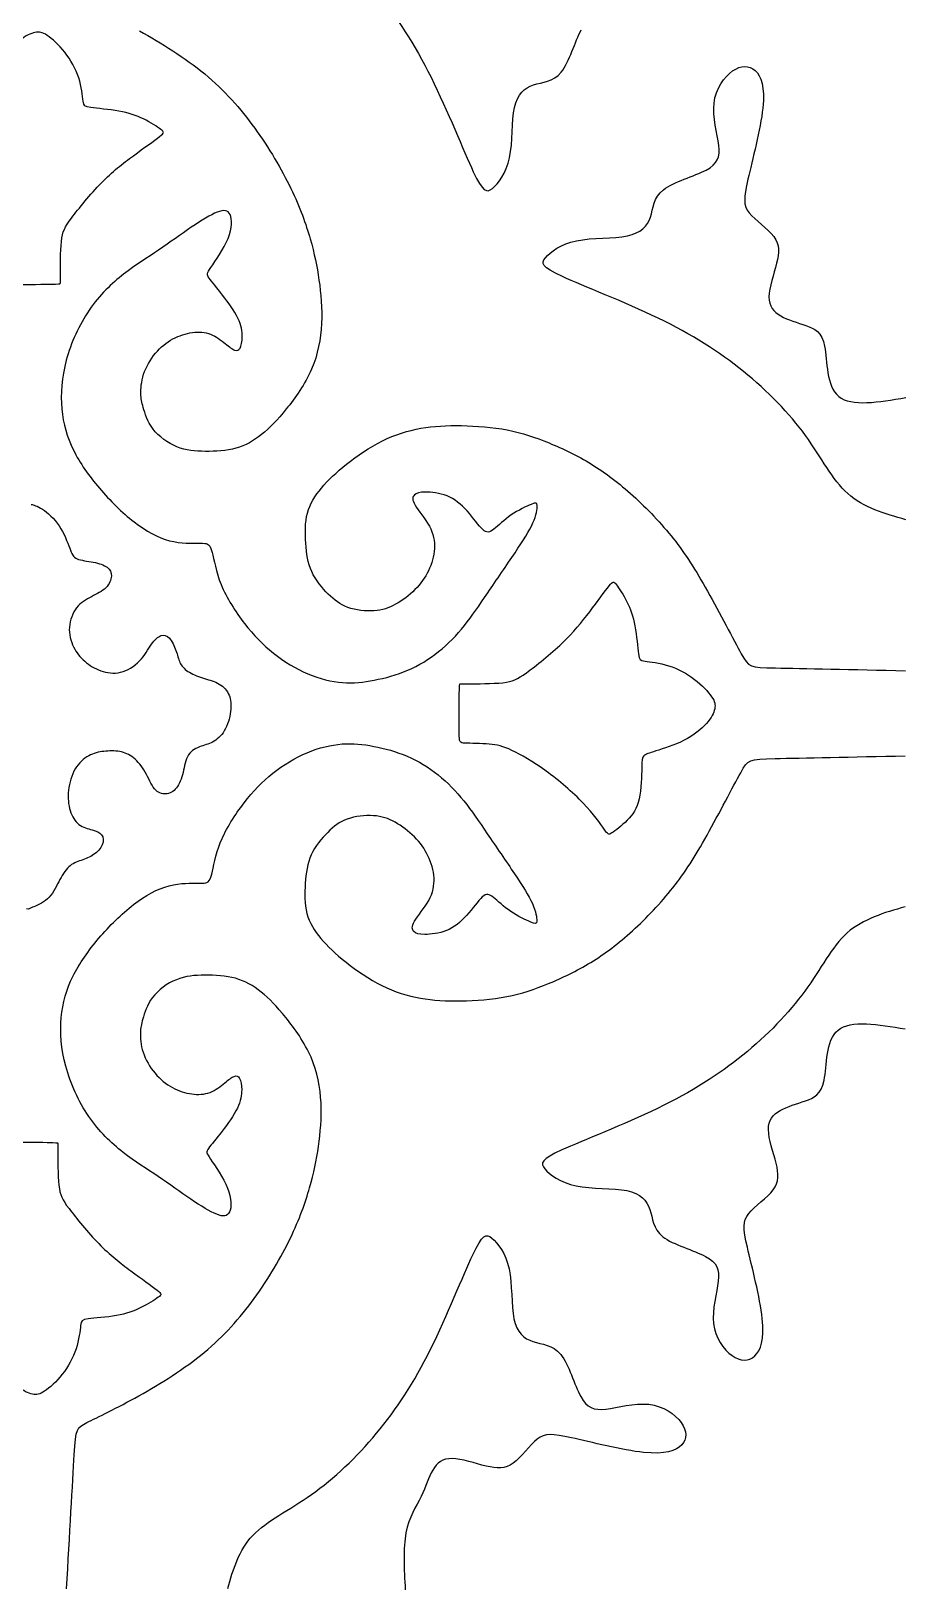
# Model space of a CAD drawing. Extents: x 13 to 543, y 34 to 294.
# Drawn here: x 154.37 to 165.45, y 204.47 to 224.22 of the extents above; entities that cross this region are included whole.
import ezdxf

# ---------------------------------------------------------------- set-up
doc = ezdxf.new("R2010")
doc.units = 0
doc.layers.add('Stand___Spine_003_contour', color=7, linetype='CONTINUOUS')

msp = doc.modelspace()

# ---------------------------------------------------------------- linework, layer by layer
at = {"layer": 'Stand___Spine_003_contour', "color": 7}
for points in [[(158.75308, 224.700046), (159.006248, 224.395816), (159.22689, 224.05808), (159.437636, 223.633816)], [(154.420539, 224.203073), (154.368504, 224.19221), (154.305061, 224.163639), (154.232732, 224.100439)], [(154.575781, 224.165085), (154.513054, 224.207023), (154.472571, 224.213925), (154.420539, 224.203073)], [(154.798023, 223.950952), (154.723531, 224.046163), (154.638507, 224.123149), (154.575781, 224.165085)], [(155.743812, 224.224253), (156.020325, 224.069824), (156.319391, 223.883294), (156.569901, 223.676073)], [(161.086828, 223.70077), (161.190041, 223.829142), (161.260792, 224.088844), (161.340013, 224.233957)], [(154.974046, 223.627282), (154.936557, 223.742201), (154.872517, 223.855744), (154.798023, 223.950952)], [(163.256215, 223.714403), (163.362275, 223.789728), (163.466989, 223.789728), (163.543311, 223.720004)], [(155.031544, 223.332661), (155.022565, 223.395761), (155.011531, 223.512363), (154.974046, 223.627282)], [(156.569901, 223.676073), (156.820414, 223.468852), (157.02245, 223.240879), (157.203251, 222.991091)], [(159.437636, 223.633816), (159.648381, 223.209553), (159.849213, 222.69879), (159.972295, 222.437791)], [(160.494202, 223.250066), (160.531001, 223.421716), (160.621543, 223.499885), (160.73464, 223.537538)], [(160.73464, 223.537538), (160.847734, 223.575189), (160.983616, 223.572397), (161.086828, 223.70077)], [(163.021406, 223.30829), (163.042642, 223.488326), (163.150156, 223.639078), (163.256215, 223.714403)], [(163.543311, 223.720004), (163.619634, 223.650286), (163.667752, 223.510639), (163.639467, 223.244048)], [(155.127568, 223.249325), (155.04752, 223.259706), (155.040533, 223.269556), (155.031544, 223.332661)], [(155.484611, 223.205919), (155.35958, 223.228178), (155.207616, 223.238947), (155.127568, 223.249325)], [(155.795641, 223.105719), (155.705635, 223.150127), (155.60964, 223.183673), (155.484611, 223.205919)], [(160.431977, 222.615013), (160.474384, 222.81311), (160.457403, 223.078416), (160.494202, 223.250066)], [(163.082251, 222.77091), (163.065286, 222.918731), (163.000168, 223.128258), (163.021406, 223.30829)], [(163.639467, 223.244048), (163.611182, 222.977455), (163.506547, 222.584004), (163.451378, 222.342554)], [(156.014252, 222.97392), (155.969864, 223.005915), (155.885649, 223.061311), (155.795641, 223.105719)], [(155.999181, 222.882242), (156.063649, 222.933047), (156.058651, 222.941926), (156.014252, 222.97392)], [(157.203251, 222.991091), (157.384051, 222.741303), (157.544499, 222.468204), (157.661515, 222.22643)], [(155.667649, 222.640463), (155.800627, 222.738626), (155.934716, 222.831439), (155.999181, 222.882242)], [(162.921023, 222.458369), (163.068089, 222.536536), (163.099215, 222.623089), (163.082251, 222.77091)], [(155.261799, 222.294846), (155.401989, 222.438162), (155.534669, 222.5423), (155.667649, 222.640463)], [(160.214132, 222.225613), (160.287633, 222.285598), (160.38957, 222.416916), (160.431977, 222.615013)], [(159.972295, 222.437791), (160.095374, 222.176792), (160.140631, 222.165628), (160.214132, 222.225613)], [(162.380661, 222.208546), (162.510761, 222.310388), (162.773957, 222.3802), (162.921023, 222.458369)], [(154.884461, 221.850411), (154.972368, 221.967704), (155.121608, 222.151529), (155.261799, 222.294846)], [(157.661515, 222.22643), (157.778531, 221.984657), (157.852534, 221.77349), (157.906046, 221.58697)], [(162.215232, 221.861034), (162.25339, 221.972626), (162.25056, 222.106704), (162.380661, 222.208546)], [(163.451378, 222.342554), (163.396209, 222.101106), (163.390553, 222.0118), (163.466994, 221.915429)], [(156.890984, 221.89387), (156.864526, 221.952057), (156.813492, 221.956992), (156.729425, 221.923919)], [(154.756024, 221.554486), (154.769554, 221.681785), (154.796552, 221.733117), (154.884461, 221.850411)], [(156.729425, 221.923919), (156.645357, 221.890845), (156.528478, 221.819875), (156.399916, 221.73251)], [(156.866459, 221.591915), (156.91944, 221.724119), (156.917441, 221.835683), (156.890984, 221.89387)], [(161.923892, 221.623789), (162.097851, 221.6601), (162.177073, 221.749439), (162.215232, 221.861034)], [(163.466994, 221.915429), (163.543436, 221.819055), (163.701726, 221.715858), (163.778093, 221.613946)], [(156.399916, 221.73251), (156.271354, 221.645146), (156.131428, 221.541595), (155.987012, 221.444636)], [(156.650037, 221.224761), (156.70466, 221.305607), (156.81348, 221.45971), (156.866459, 221.591915)], [(157.906046, 221.58697), (157.959556, 221.400451), (157.992553, 221.23864), (158.017562, 221.064439)], [(160.885652, 221.347438), (160.946445, 221.419962), (161.07953, 221.520547), (161.280293, 221.562391)], [(161.280293, 221.562391), (161.481056, 221.604234), (161.749932, 221.587478), (161.923892, 221.623789)], [(163.778093, 221.613946), (163.854459, 221.512034), (163.84881, 221.411697), (163.814857, 221.276272)], [(154.742495, 221.122222), (154.742495, 221.223899), (154.742495, 221.427188), (154.756024, 221.554486)], [(155.987012, 221.444636), (155.842599, 221.347681), (155.695384, 221.258365), (155.543822, 221.139422)], [(156.625914, 221.089104), (156.593415, 221.134024), (156.595419, 221.143917), (156.650037, 221.224761)], [(161.100686, 221.108812), (160.836174, 221.230256), (160.82486, 221.274913), (160.885652, 221.347438)], [(163.814857, 221.276272), (163.780903, 221.140847), (163.718712, 220.970697), (163.717295, 220.850626)], [(154.111182, 221.00969), (154.234898, 221.008724), (154.480559, 221.008724), (154.60558, 221.010656)], [(154.60558, 221.010656), (154.730599, 221.012587), (154.736603, 221.016594), (154.739566, 221.01855)], [(154.739566, 221.01855), (154.742526, 221.020481), (154.742502, 221.020481), (154.742502, 221.122178)], [(155.543822, 221.139422), (155.39226, 221.020478), (155.237321, 220.872531), (155.10827, 220.684003)], [(156.797428, 220.870994), (156.725424, 220.964241), (156.658409, 221.044185), (156.625914, 221.089104)], [(158.017562, 221.064439), (158.042569, 220.890237), (158.059566, 220.703782), (158.050068, 220.511329)], [(162.312807, 220.581252), (161.882833, 220.789199), (161.365198, 220.987365), (161.100686, 221.108812)], [(156.990473, 220.579375), (156.946492, 220.671093), (156.869432, 220.777746), (156.797428, 220.870994)], [(163.717295, 220.850626), (163.715876, 220.730553), (163.775254, 220.660807), (163.865803, 220.609159)], [(155.10827, 220.684003), (154.979216, 220.495475), (154.876248, 220.266626), (154.817224, 220.047509)], [(157.045472, 220.346495), (157.04547, 220.410573), (157.034438, 220.487658), (156.990473, 220.579375)], [(163.393384, 219.905787), (163.08506, 220.155592), (162.74278, 220.373305), (162.312807, 220.581252)], [(163.865803, 220.609159), (163.956352, 220.557512), (164.077979, 220.52402), (164.185447, 220.486346)], [(156.167395, 220.316915), (156.247368, 220.360306), (156.332456, 220.386975), (156.413923, 220.398309)], [(156.413923, 220.398309), (156.49539, 220.409656), (156.573466, 220.405697), (156.644667, 220.377886)], [(156.644667, 220.377886), (156.715868, 220.350075), (156.779436, 220.299113), (156.83044, 220.258163)], [(158.050068, 220.511329), (158.040575, 220.318873), (158.004576, 220.12058), (157.923564, 219.933048)], [(164.185447, 220.486346), (164.292916, 220.448671), (164.3863, 220.406788), (164.422718, 220.22466)], [(155.947362, 220.135352), (156.012354, 220.213279), (156.087423, 220.273524), (156.167395, 220.316915)], [(156.83044, 220.258163), (156.881444, 220.217209), (156.919455, 220.186613), (156.949494, 220.175283)], [(156.949494, 220.175283), (156.979534, 220.163961), (157.001536, 220.171855), (157.017987, 220.201382)], [(157.017987, 220.201382), (157.034428, 220.230922), (157.045477, 220.282417), (157.045472, 220.346495)], [(164.422718, 220.22466), (164.459136, 220.042534), (164.438651, 219.720061), (164.600593, 219.588241)], [(154.817224, 220.047509), (154.7582, 219.828394), (154.743205, 219.619257), (154.760206, 219.430236)], [(155.79682, 219.868898), (155.827322, 219.961629), (155.882371, 220.057426), (155.947362, 220.135352)], [(155.76177, 219.621668), (155.760302, 219.685278), (155.766321, 219.776167), (155.79682, 219.868898)], [(157.923564, 219.933048), (157.842549, 219.745517), (157.716583, 219.568939), (157.604054, 219.429278)], [(164.179774, 219.093556), (163.976124, 219.374043), (163.701708, 219.655981), (163.393384, 219.905787)], [(155.792304, 219.447521), (155.772315, 219.519556), (155.763299, 219.558059), (155.76177, 219.621668)], [(164.600593, 219.588241), (164.762535, 219.45642), (165.106813, 219.515315), (165.451037, 219.574191)], [(154.760206, 219.430236), (154.77721, 219.241218), (154.826196, 219.072524), (154.907722, 218.907688)], [(155.915826, 219.175141), (155.843303, 219.269907), (155.812302, 219.375489), (155.792304, 219.447521)], [(157.604054, 219.429278), (157.491527, 219.289616), (157.392557, 219.187028), (157.29152, 219.106078)], [(159.308254, 219.184476), (159.471727, 219.213576), (159.636826, 219.221473), (159.822802, 219.218018)], [(159.822802, 219.218018), (160.008776, 219.214566), (160.215884, 219.199767), (160.40287, 219.163739)], [(156.217866, 218.949643), (156.102301, 218.996537), (155.988345, 219.080377), (155.915826, 219.175141)], [(157.29152, 219.106078), (157.190483, 219.025128), (157.087537, 218.965955), (156.966466, 218.93238)], [(158.366632, 218.729065), (158.498602, 218.833628), (158.659723, 218.944223), (158.821204, 219.024623)], [(158.821204, 219.024623), (158.982687, 219.105025), (159.144779, 219.155377), (159.308254, 219.184476)], [(160.40287, 219.163739), (160.589857, 219.127723), (160.756923, 219.070472), (160.931917, 218.998442)], [(160.931917, 218.998442), (161.106913, 218.926412), (161.289975, 218.839552), (161.467973, 218.730518)], [(164.716324, 218.356138), (164.516353, 218.533998), (164.383424, 218.81307), (164.179774, 219.093556)], [(154.907722, 218.907688), (154.989245, 218.742852), (155.10323, 218.582038), (155.236756, 218.425118)], [(156.578435, 218.891902), (156.450387, 218.892868), (156.333434, 218.902741), (156.217866, 218.949643)], [(156.966466, 218.93238), (156.845396, 218.898804), (156.706485, 218.890917), (156.578435, 218.891902)], [(158.048595, 218.42661), (158.131574, 218.525743), (158.234664, 218.6245), (158.366632, 218.729065)], [(161.467973, 218.730518), (161.645971, 218.621487), (161.819014, 218.490219), (161.996276, 218.329111)], [(155.236756, 218.425118), (155.370282, 218.268198), (155.523285, 218.115254), (155.675317, 217.997814)], [(157.871564, 218.109849), (157.902579, 218.227756), (157.965616, 218.327476), (158.048595, 218.42661)], [(154.372343, 218.219037), (154.397382, 218.213315), (154.447405, 218.201896), (154.51385, 218.159087)], [(159.226748, 218.339747), (159.202698, 218.31556), (159.194724, 218.278134), (159.234797, 218.209416)], [(159.364281, 218.375266), (159.290773, 218.374783), (159.250786, 218.363944), (159.226748, 218.339747)], [(159.234797, 218.209416), (159.27488, 218.140696), (159.362716, 218.041222), (159.415719, 217.944535)], [(159.639786, 218.327394), (159.544797, 218.365883), (159.43779, 218.375749), (159.364281, 218.375266)], [(159.894289, 218.136447), (159.817794, 218.221794), (159.734776, 218.288908), (159.639786, 218.327394)], [(160.705728, 218.219758), (160.645502, 218.194997), (160.541938, 218.14685), (160.452641, 218.085408)], [(160.78343, 218.205588), (160.781962, 218.24552), (160.765961, 218.24453), (160.705728, 218.219758)], [(160.726906, 217.984056), (160.771889, 218.084686), (160.784898, 218.165656), (160.78343, 218.205588)], [(161.996276, 218.329111), (162.173535, 218.168005), (162.354067, 217.978059), (162.50744, 217.783882)], [(165.450075, 218.025268), (165.183207, 218.101767), (164.916294, 218.17828), (164.716324, 218.356138)], [(154.51385, 218.159087), (154.580292, 218.11628), (154.663355, 218.041947), (154.726066, 217.947707)], [(157.850547, 217.72694), (157.841544, 217.855697), (157.840565, 217.991941), (157.871564, 218.109849)], [(160.092761, 217.90073), (160.040633, 217.947719), (159.970785, 218.051101), (159.894289, 218.136447)], [(160.452641, 218.085408), (160.363345, 218.023966), (160.287894, 217.948525), (160.233382, 217.906066)], [(154.726066, 217.947707), (154.78878, 217.853469), (154.831238, 217.739209), (154.859844, 217.664791)], [(155.675317, 217.997814), (155.827347, 217.880372), (155.978361, 217.798468), (156.125373, 217.759987)], [(159.415719, 217.944535), (159.468722, 217.847847), (159.486724, 217.754099), (159.481232, 217.658857)], [(160.233382, 217.906066), (160.178866, 217.863606), (160.14489, 217.853747), (160.092761, 217.90073)], [(160.500889, 217.607582), (160.604884, 217.762983), (160.681923, 217.883424), (160.726906, 217.984056)], [(154.859844, 217.664791), (154.88845, 217.590374), (154.904573, 217.55259), (154.953857, 217.530665)], [(156.125373, 217.759987), (156.272384, 217.721504), (156.415457, 217.726441), (156.493956, 217.727418)], [(156.493956, 217.727418), (156.572455, 217.728384), (156.58646, 217.725487), (156.604631, 217.716941)], [(156.604631, 217.716941), (156.622809, 217.708443), (156.644432, 217.694852), (156.666412, 217.610078)], [(157.926049, 217.367234), (157.876542, 217.476794), (157.859541, 217.598183), (157.850547, 217.72694)], [(159.481232, 217.658857), (159.475751, 217.563616), (159.446752, 217.466957), (159.404239, 217.379095)], [(162.50744, 217.783882), (162.660813, 217.589705), (162.787107, 217.39091), (162.93963, 217.118532)], [(154.953857, 217.530665), (155.003139, 217.508745), (155.086052, 217.501131), (155.159352, 217.486852)], [(155.159352, 217.486852), (155.232655, 217.47256), (155.296389, 217.451608), (155.335922, 217.42308)], [(155.335922, 217.42308), (155.375451, 217.394553), (155.390902, 217.358346), (155.388017, 217.31169)], [(156.666412, 217.610078), (156.688383, 217.525301), (156.710415, 217.369262), (156.77844, 217.202437)], [(160.156328, 217.100317), (160.265804, 217.261612), (160.396893, 217.452178), (160.500889, 217.607582)], [(155.388017, 217.31169), (155.38513, 217.265033), (155.363918, 217.207958), (155.318551, 217.163164)], [(158.134576, 217.083006), (158.057554, 217.159992), (157.975557, 217.257677), (157.926049, 217.367234)], [(159.404239, 217.379095), (159.361727, 217.291236), (159.305766, 217.212352), (159.233726, 217.139779)], [(161.691512, 217.1862), (161.743001, 217.249812), (161.751999, 217.24488), (161.784424, 217.201071)], [(155.135246, 217.049845), (155.066697, 217.013646), (154.999227, 216.973702), (154.948044, 216.908924)], [(155.318551, 217.163164), (155.273176, 217.118373), (155.203793, 217.086043), (155.135246, 217.049845)], [(156.77844, 217.202437), (156.846465, 217.035614), (156.96044, 216.858044), (157.075463, 216.70902)], [(158.383124, 216.914259), (158.283574, 216.949797), (158.211598, 217.006022), (158.134576, 217.083006)], [(159.233726, 217.139779), (159.161688, 217.067205), (159.073759, 217.00115), (158.988219, 216.953756)], [(159.860311, 216.684377), (159.958789, 216.80671), (160.046852, 216.939023), (160.156328, 217.100317)], [(161.446479, 216.85907), (161.545963, 216.990282), (161.640025, 217.12259), (161.691512, 217.1862)], [(161.784424, 217.201071), (161.816849, 217.157271), (161.872991, 217.074175), (161.917997, 216.985362)], [(162.93963, 217.118532), (163.092154, 216.846157), (163.27116, 216.499806), (163.365704, 216.326605)], [(154.948044, 216.908924), (154.896859, 216.844143), (154.862161, 216.754744), (154.85636, 216.66519)], [(158.714654, 216.870851), (158.609572, 216.863922), (158.482677, 216.878721), (158.383124, 216.914259)], [(158.988219, 216.953756), (158.902676, 216.906362), (158.819736, 216.87777), (158.714654, 216.870851)], [(161.096211, 216.458609), (161.241456, 216.596938), (161.346996, 216.727855), (161.446479, 216.85907)], [(161.917997, 216.985362), (161.963002, 216.896551), (161.997, 216.801831), (162.019545, 216.678462)], [(154.85636, 216.66519), (154.850562, 216.575635), (154.873706, 216.486214), (154.909415, 216.412866)], [(157.075463, 216.70902), (157.190487, 216.559994), (157.306488, 216.439614), (157.440014, 216.333521)], [(159.532782, 216.353288), (159.652756, 216.449478), (159.761833, 216.562046), (159.860311, 216.684377)], [(162.019545, 216.678462), (162.042103, 216.555091), (162.053017, 216.405146), (162.063535, 216.32616)], [(155.74412, 216.234839), (155.809699, 216.303369), (155.854122, 216.38723), (155.896576, 216.44719)], [(155.896576, 216.44719), (155.939029, 216.507149), (155.979594, 216.543361), (156.017184, 216.556663)], [(156.017184, 216.556663), (156.054776, 216.569965), (156.089571, 216.560429), (156.122331, 216.524304)], [(156.122331, 216.524304), (156.155091, 216.488184), (156.186009, 216.425265), (156.206277, 216.368137)], [(160.645796, 216.086282), (160.764667, 216.173021), (160.950966, 216.32028), (161.096211, 216.458609)], [(154.909415, 216.412866), (154.945133, 216.33952), (154.993353, 216.282421), (155.051266, 216.231947)], [(155.051266, 216.231947), (155.109177, 216.181473), (155.176714, 216.137681), (155.254043, 216.110056)], [(155.504816, 216.091998), (155.591643, 216.112953), (155.678542, 216.166307), (155.74412, 216.234839)], [(156.206277, 216.368137), (156.226535, 216.311012), (156.236189, 216.25962), (156.256469, 216.215782)], [(157.440014, 216.333521), (157.57354, 216.22743), (157.724557, 216.135655), (157.875578, 216.072007)], [(159.142242, 216.117424), (159.281723, 216.17712), (159.412807, 216.257095), (159.532782, 216.353288)], [(162.063535, 216.32616), (162.074056, 216.247175), (162.084038, 216.240281), (162.147992, 216.231411)], [(162.147992, 216.231411), (162.211941, 216.222551), (162.330112, 216.211664), (162.446578, 216.174677)], [(163.365704, 216.326605), (163.460248, 216.153401), (163.470255, 216.153401), (163.801171, 216.146538)], [(155.254043, 216.110056), (155.331376, 216.082431), (155.417988, 216.071036), (155.504816, 216.091998)], [(156.256469, 216.215782), (156.276751, 216.171944), (156.307601, 216.135798), (156.356836, 216.103415)], [(156.356836, 216.103415), (156.406069, 216.071032), (156.473605, 216.042473), (156.541141, 216.020577)], [(157.875578, 216.072007), (158.026602, 216.008359), (158.177636, 215.97283), (158.316146, 215.961981)], [(158.717683, 215.991593), (158.854661, 216.018232), (159.002761, 216.057727), (159.142242, 216.117424)], [(160.345889, 215.95955), (160.474901, 215.9729), (160.526923, 215.99954), (160.645796, 216.086282)], [(162.446578, 216.174677), (162.563044, 216.137685), (162.678115, 216.074496), (162.774604, 216.000991)], [(163.801171, 216.146538), (164.132086, 216.139682), (164.792408, 216.125777), (165.448421, 216.111956)], [(156.541141, 216.020577), (156.60868, 215.998681), (156.676257, 215.983443), (156.734115, 215.953947)], [(156.734115, 215.953947), (156.79197, 215.924449), (156.840251, 215.88062), (156.869402, 215.824504)], [(158.316146, 215.961981), (158.454656, 215.951142), (158.580707, 215.96495), (158.717683, 215.991593)], [(159.79474, 215.811104), (159.796697, 215.934463), (159.800758, 215.940387), (159.80274, 215.94331)], [(159.80274, 215.94331), (159.804697, 215.946231), (159.804697, 215.946207), (159.907763, 215.946207)], [(159.907807, 215.9462), (160.010853, 215.9462), (160.216877, 215.9462), (160.345889, 215.95955)], [(162.774604, 216.000991), (162.871096, 215.927488), (162.949118, 215.843593), (162.991618, 215.7817)], [(156.869402, 215.824504), (156.898554, 215.768388), (156.907787, 215.705556), (156.901034, 215.62555)], [(159.793761, 215.323271), (159.792782, 215.445343), (159.792782, 215.687742), (159.79474, 215.811104)], [(162.991618, 215.7817), (163.034121, 215.719806), (163.041116, 215.67986), (163.030118, 215.628519)], [(156.901034, 215.62555), (156.894282, 215.545541), (156.871144, 215.451325), (156.833513, 215.377492)], [(162.926103, 215.443206), (162.862051, 215.37184), (162.763164, 215.292005), (162.642101, 215.229801)], [(163.030118, 215.628519), (163.019108, 215.577175), (162.990153, 215.514575), (162.926103, 215.443206)], [(156.833513, 215.377492), (156.795884, 215.303658), (156.74382, 215.250381), (156.690722, 215.217979)], [(159.865794, 215.193297), (159.796746, 215.19629), (159.794754, 215.201191), (159.793761, 215.323271)], [(155.293497, 215.088502), (155.226889, 215.080874), (155.163265, 215.067572), (155.100504, 215.033282)], [(155.494192, 215.086571), (155.431469, 215.098038), (155.360104, 215.096059), (155.293497, 215.088502)], [(155.668831, 215.00657), (155.614817, 215.050355), (155.556914, 215.075114), (155.494192, 215.086571)], [(156.364589, 215.043834), (156.326931, 214.985844), (156.315334, 214.900008), (156.296033, 214.821907)], [(156.524747, 215.153206), (156.465842, 215.132251), (156.402245, 215.101824), (156.364589, 215.043834)], [(156.690722, 215.217979), (156.637623, 215.185574), (156.583651, 215.174163), (156.524747, 215.153206)], [(157.4335, 214.8108), (157.567026, 214.916891), (157.718043, 215.008666), (157.869064, 215.072314)], [(157.869064, 215.072314), (158.020088, 215.135963), (158.171122, 215.171491), (158.309632, 215.18234)], [(158.309632, 215.18234), (158.448142, 215.19318), (158.574193, 215.179371), (158.711169, 215.152729)], [(158.711169, 215.152729), (158.848147, 215.126089), (158.996247, 215.086594), (159.135728, 215.026898)], [(160.174316, 215.18043), (160.070768, 215.189314), (159.934842, 215.190303), (159.865794, 215.193297)], [(160.461865, 215.101476), (160.348859, 215.154768), (160.277863, 215.171541), (160.174316, 215.18043)], [(160.894396, 214.838982), (160.729883, 214.958386), (160.574871, 215.048187), (160.461865, 215.101476)], [(162.286605, 215.094603), (162.195082, 215.065981), (162.155099, 215.05316), (162.13356, 215.031937)], [(162.642101, 215.229801), (162.521038, 215.167599), (162.378125, 215.123225), (162.286605, 215.094603)], [(154.930595, 214.866416), (154.88513, 214.788992), (154.856362, 214.690588), (154.845739, 214.596286)], [(155.100504, 215.033282), (155.037742, 214.998997), (154.976058, 214.943836), (154.930595, 214.866416)], [(155.815488, 214.82568), (155.773042, 214.899919), (155.722847, 214.962785), (155.668831, 215.00657)], [(159.135728, 215.026898), (159.275209, 214.967201), (159.406293, 214.887226), (159.526268, 214.791033)], [(162.106517, 214.880799), (162.104022, 214.780432), (162.102015, 214.610109), (162.07353, 214.486252)], [(162.13356, 215.031937), (162.112005, 215.010717), (162.109023, 214.981164), (162.106517, 214.880799)], [(163.35919, 214.817717), (163.453734, 214.99092), (163.463741, 214.99092), (163.794657, 214.997783)], [(163.794657, 214.997783), (164.125572, 215.004639), (164.785894, 215.018545), (165.441907, 215.032366)], [(155.935139, 214.614341), (155.892644, 214.66581), (155.857932, 214.751438), (155.815488, 214.82568)], [(156.296033, 214.821907), (156.276729, 214.743805), (156.249736, 214.673407), (156.212102, 214.625769)], [(157.068949, 214.435301), (157.183973, 214.584327), (157.299974, 214.704707), (157.4335, 214.8108)], [(159.526268, 214.791033), (159.646242, 214.694843), (159.755319, 214.582275), (159.853797, 214.459944)], [(161.364447, 214.432903), (161.232947, 214.570551), (161.058908, 214.719579), (160.894396, 214.838982)], [(162.933116, 214.025789), (163.08564, 214.298165), (163.264646, 214.644516), (163.35919, 214.817717)], [(154.845739, 214.596286), (154.835121, 214.501983), (154.842828, 214.412552), (154.865997, 214.337292)], [(156.077001, 214.549582), (156.027728, 214.545768), (155.977634, 214.562884), (155.935139, 214.614341)], [(156.212102, 214.625769), (156.174466, 214.578131), (156.126273, 214.553404), (156.077001, 214.549582)], [(159.853797, 214.459944), (159.952275, 214.337611), (160.040338, 214.205298), (160.149814, 214.044004)], [(162.07353, 214.486252), (162.045044, 214.362394), (161.990059, 214.285451), (161.921211, 214.215106)], [(154.865997, 214.337292), (154.889167, 214.262034), (154.92774, 214.201135), (154.977951, 214.163036)], [(156.771926, 213.941884), (156.839951, 214.108707), (156.953926, 214.286278), (157.068949, 214.435301)], [(158.70814, 214.273471), (158.603058, 214.280399), (158.476163, 214.265601), (158.37661, 214.230062)], [(158.981705, 214.190565), (158.896161, 214.237959), (158.813222, 214.266552), (158.70814, 214.273471)], [(161.632054, 214.101705), (161.585151, 214.168666), (161.495945, 214.295257), (161.364447, 214.432903)], [(154.977951, 214.163036), (155.028163, 214.124936), (155.089903, 214.109706), (155.142955, 214.094475)], [(155.142955, 214.094475), (155.196008, 214.079242), (155.240428, 214.064001), (155.264527, 214.031686)], [(158.128062, 214.061316), (158.05104, 213.984329), (157.969042, 213.886644), (157.919535, 213.777087)], [(158.37661, 214.230062), (158.27706, 214.194524), (158.205084, 214.138299), (158.128062, 214.061316)], [(159.227212, 214.004543), (159.155174, 214.077116), (159.067245, 214.143171), (158.981705, 214.190565)], [(161.727504, 214.054499), (161.683957, 214.026853), (161.678958, 214.034752), (161.632054, 214.101705)], [(161.921211, 214.215106), (161.852364, 214.144763), (161.771053, 214.082144), (161.727504, 214.054499)], [(155.273188, 213.903141), (155.253884, 213.856465), (155.21149, 213.812721), (155.163211, 213.780314)], [(155.264527, 214.031686), (155.288626, 213.999371), (155.292484, 213.949818), (155.273188, 213.903141)], [(156.659898, 213.534244), (156.681869, 213.61902), (156.7039, 213.775059), (156.771926, 213.941884)], [(159.397725, 213.765226), (159.355213, 213.853086), (159.299252, 213.931969), (159.227212, 214.004543)], [(160.149814, 214.044004), (160.25929, 213.882709), (160.390379, 213.692144), (160.494375, 213.53674)], [(162.500926, 213.360439), (162.654299, 213.554616), (162.780592, 213.753412), (162.933116, 214.025789)], [(155.005933, 213.706982), (154.950892, 213.686969), (154.895004, 213.667958), (154.847677, 213.624137)], [(155.163211, 213.780314), (155.114934, 213.747909), (155.060974, 213.726993), (155.005933, 213.706982)], [(157.919535, 213.777087), (157.870028, 213.667527), (157.853027, 213.546138), (157.844033, 213.417381)], [(159.474718, 213.485464), (159.469237, 213.580706), (159.440238, 213.677365), (159.397725, 213.765226)], [(154.847677, 213.624137), (154.800352, 213.580316), (154.761808, 213.511859), (154.722597, 213.43642)], [(156.598117, 213.42738), (156.616295, 213.435878), (156.637918, 213.449469), (156.659898, 213.534244)], [(159.409205, 213.199787), (159.462208, 213.296475), (159.48021, 213.390222), (159.474718, 213.485464)], [(160.494375, 213.53674), (160.59837, 213.381338), (160.675409, 213.260898), (160.720392, 213.160265)], [(154.722597, 213.43642), (154.683385, 213.360981), (154.64215, 213.275734), (154.579487, 213.218568)], [(155.668803, 213.146507), (155.820833, 213.263949), (155.971847, 213.345853), (156.118858, 213.384334)], [(156.118858, 213.384334), (156.26587, 213.422818), (156.408943, 213.417881), (156.487442, 213.416903)], [(156.487442, 213.416903), (156.565941, 213.415937), (156.579946, 213.418834), (156.598117, 213.42738)], [(157.844033, 213.417381), (157.83503, 213.288624), (157.834051, 213.152381), (157.86505, 213.034473)], [(160.226868, 213.238256), (160.172352, 213.280715), (160.138376, 213.290575), (160.086247, 213.243591)], [(161.989762, 212.815211), (162.167021, 212.976317), (162.347553, 213.166262), (162.500926, 213.360439)], [(154.389717, 213.111936), (154.347297, 213.092913), (154.347297, 213.085306), (154.311237, 213.093927)], [(154.579487, 213.218568), (154.516823, 213.161401), (154.432136, 213.130962), (154.389717, 213.111936)], [(155.230242, 212.719203), (155.363768, 212.876124), (155.516771, 213.029068), (155.668803, 213.146507)], [(159.228283, 212.934905), (159.268366, 213.003625), (159.356202, 213.103099), (159.409205, 213.199787)], [(160.086247, 213.243591), (160.034119, 213.196603), (159.964271, 213.09322), (159.887775, 213.007874)], [(160.446127, 213.058913), (160.356831, 213.120355), (160.28138, 213.195796), (160.226868, 213.238256)], [(160.720392, 213.160265), (160.765375, 213.059635), (160.778384, 212.978666), (160.776916, 212.938734)], [(165.443561, 213.11905), (165.176693, 213.042552), (164.90978, 212.966039), (164.70981, 212.788181)], [(157.86505, 213.034473), (157.896065, 212.916565), (157.959102, 212.816845), (158.042081, 212.717712)], [(159.220234, 212.804574), (159.196184, 212.828761), (159.18821, 212.866187), (159.228283, 212.934905)], [(159.887775, 213.007874), (159.81128, 212.922528), (159.728262, 212.855413), (159.633272, 212.816927)], [(160.699214, 212.924563), (160.638988, 212.949324), (160.535424, 212.997472), (160.446127, 213.058913)], [(160.776916, 212.938734), (160.775448, 212.898802), (160.759447, 212.899792), (160.699214, 212.924563)], [(154.901208, 212.236633), (154.982731, 212.401469), (155.096716, 212.562283), (155.230242, 212.719203)], [(158.042081, 212.717712), (158.12506, 212.618578), (158.22815, 212.519821), (158.360118, 212.415256)], [(159.357767, 212.769055), (159.284259, 212.769538), (159.244272, 212.780377), (159.220234, 212.804574)], [(159.633272, 212.816927), (159.538283, 212.778439), (159.431276, 212.768572), (159.357767, 212.769055)], [(161.461459, 212.413803), (161.639457, 212.522834), (161.8125, 212.654102), (161.989762, 212.815211)], [(164.70981, 212.788181), (164.509839, 212.610321), (164.37691, 212.331249), (164.17326, 212.050762)], [(158.360118, 212.415256), (158.492088, 212.310694), (158.653209, 212.200098), (158.81469, 212.119698)], [(160.925403, 212.145879), (161.100399, 212.217909), (161.283461, 212.304769), (161.461459, 212.413803)], [(154.753692, 211.714085), (154.770696, 211.903104), (154.819682, 212.071797), (154.901208, 212.236633)], [(156.211352, 212.194678), (156.095787, 212.147784), (155.981831, 212.063944), (155.909312, 211.96918)], [(156.571921, 212.252419), (156.443873, 212.251454), (156.32692, 212.24158), (156.211352, 212.194678)], [(156.959952, 212.211942), (156.838882, 212.245517), (156.699971, 212.253404), (156.571921, 212.252419)], [(157.285006, 212.038244), (157.183968, 212.119194), (157.081023, 212.178366), (156.959952, 212.211942)], [(158.81469, 212.119698), (158.976173, 212.039296), (159.138265, 211.988945), (159.30174, 211.959845)], [(160.396356, 211.980582), (160.583343, 212.016599), (160.750409, 212.073849), (160.925403, 212.145879)], [(155.909312, 211.96918), (155.836789, 211.874414), (155.805788, 211.768833), (155.78579, 211.6968)], [(157.59754, 211.715044), (157.485013, 211.854705), (157.386043, 211.957293), (157.285006, 212.038244)], [(159.30174, 211.959845), (159.465212, 211.930745), (159.630312, 211.922849), (159.816288, 211.926303)], [(159.816288, 211.926303), (160.002262, 211.929755), (160.209369, 211.944554), (160.396356, 211.980582)], [(164.17326, 212.050762), (163.96961, 211.770275), (163.695194, 211.488338), (163.38687, 211.238532)], [(154.81071, 211.096812), (154.751686, 211.315927), (154.73669, 211.525065), (154.753692, 211.714085)], [(155.78579, 211.6968), (155.765801, 211.624765), (155.756785, 211.586263), (155.755256, 211.522653)], [(157.91705, 211.211273), (157.836035, 211.398804), (157.710069, 211.575382), (157.59754, 211.715044)], [(164.594079, 211.556078), (164.756021, 211.687899), (165.100299, 211.629004), (165.444523, 211.570128)], [(155.755256, 211.522653), (155.753788, 211.459043), (155.759807, 211.368154), (155.790306, 211.275423)], [(164.416204, 210.919659), (164.452622, 211.101784), (164.432136, 211.424257), (164.594079, 211.556078)], [(155.101756, 210.460318), (154.972702, 210.648846), (154.869734, 210.877695), (154.81071, 211.096812)], [(155.790306, 211.275423), (155.820808, 211.182692), (155.875857, 211.086895), (155.940848, 211.00897)], [(158.043554, 210.632993), (158.034061, 210.825449), (157.998062, 211.023742), (157.91705, 211.211273)], [(163.38687, 211.238532), (163.078546, 210.988726), (162.736265, 210.771014), (162.306292, 210.563067)], [(155.940848, 211.00897), (156.00584, 210.931042), (156.080909, 210.870798), (156.160881, 210.827406)], [(156.823926, 210.886159), (156.87493, 210.927112), (156.912941, 210.957708), (156.94298, 210.969038)], [(156.94298, 210.969038), (156.97302, 210.98036), (156.995022, 210.972466), (157.011473, 210.942939)], [(157.011473, 210.942939), (157.027914, 210.9134), (157.038963, 210.861904), (157.038958, 210.797826)], [(164.178933, 210.657973), (164.286402, 210.695648), (164.379786, 210.73753), (164.416204, 210.919659)], [(156.160881, 210.827406), (156.240854, 210.784015), (156.325942, 210.757346), (156.407409, 210.746012)], [(156.407409, 210.746012), (156.488876, 210.734666), (156.566952, 210.738625), (156.638153, 210.766435)], [(156.638153, 210.766435), (156.709354, 210.794246), (156.772922, 210.845208), (156.823926, 210.886159)], [(157.038958, 210.797826), (157.038956, 210.733748), (157.027924, 210.656663), (156.983958, 210.564946)], [(156.983958, 210.564946), (156.939978, 210.473229), (156.862918, 210.366575), (156.790914, 210.273328)], [(158.011048, 210.079882), (158.036055, 210.254085), (158.053052, 210.440539), (158.043554, 210.632993)], [(162.306292, 210.563067), (161.876319, 210.355119), (161.358684, 210.156954), (161.094172, 210.035507)], [(163.710781, 210.293692), (163.709362, 210.413766), (163.76874, 210.483512), (163.859289, 210.53516)], [(163.859289, 210.53516), (163.949838, 210.586807), (164.071465, 210.620298), (164.178933, 210.657973)], [(155.537308, 210.004899), (155.385745, 210.123843), (155.230807, 210.27179), (155.101756, 210.460318)], [(154.07852, 210.133229), (154.202235, 210.134195), (154.447896, 210.134195), (154.572917, 210.132263)], [(154.572917, 210.132263), (154.697936, 210.130332), (154.70394, 210.126325), (154.706903, 210.124369)], [(154.706903, 210.124369), (154.709864, 210.122438), (154.709839, 210.122438), (154.709839, 210.020741)], [(156.790914, 210.273328), (156.71891, 210.18008), (156.651895, 210.100136), (156.6194, 210.055217)], [(163.808343, 209.868047), (163.774389, 210.003472), (163.712198, 210.173621), (163.710781, 210.293692)], [(154.709832, 210.020697), (154.709832, 209.91902), (154.709832, 209.715732), (154.723362, 209.588433)], [(155.980498, 209.699685), (155.836085, 209.796641), (155.68887, 209.885956), (155.537308, 210.004899)], [(156.6194, 210.055217), (156.586901, 210.010297), (156.588905, 210.000404), (156.643523, 209.91956)], [(156.643523, 209.91956), (156.698146, 209.838714), (156.806966, 209.684611), (156.859945, 209.552407)], [(157.899532, 209.557351), (157.953042, 209.743871), (157.986039, 209.905682), (158.011048, 210.079882)], [(161.094172, 210.035507), (160.82966, 209.914062), (160.818346, 209.869406), (160.879138, 209.796881)], [(160.879138, 209.796881), (160.939931, 209.724356), (161.073016, 209.623772), (161.273779, 209.581928)], [(163.771579, 209.530372), (163.847945, 209.632284), (163.842296, 209.732622), (163.808343, 209.868047)], [(154.723362, 209.588433), (154.736891, 209.461134), (154.76389, 209.409802), (154.851799, 209.292508)], [(156.393402, 209.411811), (156.26484, 209.499175), (156.124914, 209.602727), (155.980498, 209.699685)], [(156.859945, 209.552407), (156.912926, 209.420202), (156.910927, 209.308639), (156.88447, 209.250451)], [(157.655001, 208.917891), (157.772017, 209.159665), (157.84602, 209.370831), (157.899532, 209.557351)], [(161.273779, 209.581928), (161.474542, 209.540084), (161.743418, 209.556841), (161.917378, 209.52053)], [(161.917378, 209.52053), (162.091337, 209.484219), (162.170559, 209.39488), (162.208718, 209.283285)], [(163.46048, 209.22889), (163.536922, 209.325264), (163.695212, 209.42846), (163.771579, 209.530372)], [(156.722911, 209.220403), (156.638843, 209.253476), (156.521964, 209.324446), (156.393402, 209.411811)], [(154.851799, 209.292508), (154.939705, 209.175215), (155.088946, 208.99139), (155.229136, 208.848073)], [(156.88447, 209.250451), (156.858012, 209.192264), (156.806978, 209.187329), (156.722911, 209.220403)], [(162.208718, 209.283285), (162.246876, 209.171692), (162.244046, 209.037614), (162.374147, 208.935772)], [(163.444864, 208.801765), (163.389695, 209.043213), (163.384038, 209.132518), (163.46048, 209.22889)], [(159.965781, 208.70653), (160.088859, 208.96753), (160.134117, 208.978694), (160.207618, 208.918709)], [(162.374147, 208.935772), (162.504247, 208.833931), (162.767443, 208.764119), (162.914509, 208.68595)], [(155.229136, 208.848073), (155.369327, 208.704757), (155.502006, 208.600619), (155.634986, 208.502456)], [(157.196737, 208.15323), (157.377537, 208.403018), (157.537985, 208.676118), (157.655001, 208.917891)], [(160.207618, 208.918709), (160.281119, 208.858724), (160.383056, 208.727405), (160.425463, 208.529308)], [(163.632953, 207.90027), (163.604668, 208.166864), (163.500033, 208.560314), (163.444864, 208.801765)], [(159.431121, 207.510505), (159.641867, 207.934769), (159.842699, 208.445531), (159.965781, 208.70653)], [(160.425463, 208.529308), (160.46787, 208.331211), (160.450889, 208.065905), (160.487688, 207.894256)], [(162.914509, 208.68595), (163.061575, 208.607783), (163.092701, 208.52123), (163.075737, 208.373409)], [(155.634986, 208.502456), (155.767964, 208.404293), (155.902053, 208.31148), (155.966518, 208.260677)], [(163.075737, 208.373409), (163.058772, 208.225587), (162.993654, 208.016061), (163.014891, 207.836028)], [(155.981589, 208.168999), (155.937201, 208.137004), (155.852986, 208.081608), (155.762978, 208.0372)], [(155.966518, 208.260677), (156.030986, 208.209872), (156.025988, 208.200993), (155.981589, 208.168999)], [(156.563387, 207.468249), (156.8139, 207.67547), (157.015936, 207.903442), (157.196737, 208.15323)], [(155.451948, 207.937), (155.326917, 207.914741), (155.174954, 207.903972), (155.094906, 207.893594)], [(155.762978, 208.0372), (155.672972, 207.992792), (155.576977, 207.959246), (155.451948, 207.937)], [(154.998881, 207.810258), (154.989902, 207.747158), (154.978868, 207.630556), (154.941383, 207.515637)], [(155.094906, 207.893594), (155.014857, 207.883213), (155.00787, 207.873363), (154.998881, 207.810258)], [(160.487688, 207.894256), (160.524487, 207.722606), (160.615029, 207.644436), (160.728126, 207.606784)], [(163.014891, 207.836028), (163.036128, 207.655993), (163.143642, 207.505241), (163.249701, 207.429916)], [(163.536797, 207.424315), (163.613119, 207.494032), (163.661238, 207.633679), (163.632953, 207.90027)], [(160.728126, 207.606784), (160.84122, 207.569132), (160.977102, 207.571925), (161.080314, 207.443552)], [(154.941383, 207.515637), (154.903894, 207.400718), (154.839854, 207.287175), (154.76536, 207.191967)], [(155.737298, 206.920069), (156.013811, 207.074497), (156.312877, 207.261028), (156.563387, 207.468249)], [(158.746566, 206.444276), (158.999734, 206.748506), (159.220376, 207.086241), (159.431121, 207.510505)], [(161.080314, 207.443552), (161.183527, 207.315179), (161.254278, 207.055477), (161.333499, 206.910365)], [(163.249701, 207.429916), (163.355761, 207.35459), (163.460475, 207.35459), (163.536797, 207.424315)], [(154.76536, 207.191967), (154.690868, 207.096756), (154.605844, 207.01977), (154.543118, 206.977834)], [(154.387876, 206.939846), (154.335841, 206.950709), (154.272398, 206.97928), (154.200069, 207.04248)], [(154.543118, 206.977834), (154.480392, 206.935896), (154.439908, 206.928994), (154.387876, 206.939846)], [(155.076595, 206.579551), (155.20649, 206.643142), (155.460788, 206.76564), (155.737298, 206.920069)], [(161.333499, 206.910365), (161.412718, 206.765251), (161.500436, 206.734539), (161.650246, 206.751278)], [(161.650246, 206.751278), (161.800057, 206.768017), (162.012403, 206.832271), (162.194858, 206.811315)], [(162.194858, 206.811315), (162.377316, 206.79036), (162.530097, 206.684274), (162.606436, 206.579623)], [(154.918451, 206.169349), (154.940202, 206.510625), (154.946702, 206.515959), (155.076595, 206.579551)], [(162.606436, 206.579623), (162.682775, 206.474972), (162.682775, 206.371648), (162.612112, 206.296339)], [(157.923406, 205.668328), (158.207667, 205.869273), (158.493399, 206.140046), (158.746566, 206.444276)], [(160.783253, 206.371643), (160.685582, 206.296216), (160.580997, 206.140028), (160.477713, 206.064675)], [(161.216125, 206.387052), (160.971428, 206.441489), (160.880921, 206.44707), (160.783253, 206.371643)], [(162.129751, 206.20146), (161.85957, 206.22937), (161.460825, 206.332616), (161.216125, 206.387052)], [(154.820685, 204.472225), (154.858739, 205.151103), (154.896689, 205.828074), (154.918451, 206.169349)], [(162.612112, 206.296339), (162.541456, 206.221031), (162.39993, 206.173551), (162.129751, 206.20146)], [(159.459404, 205.97813), (159.407062, 205.888783), (159.37312, 205.768772), (159.310903, 205.641811)], [(159.704121, 206.124666), (159.582432, 206.126066), (159.511747, 206.067477), (159.459404, 205.97813)], [(160.135494, 206.0284), (159.998247, 206.061902), (159.825808, 206.123268), (159.704121, 206.124666)], [(160.477713, 206.064675), (160.37443, 205.989323), (160.272741, 205.994897), (160.135494, 206.0284)], [(157.179476, 205.14917), (157.356317, 205.336218), (157.639145, 205.467382), (157.923406, 205.668328)], [(159.310903, 205.641811), (159.248688, 205.51485), (159.158137, 205.380825), (159.119879, 205.18403)], [(159.119879, 205.18403), (159.081624, 204.987235), (159.095927, 204.722052), (159.110068, 204.459747)], [(156.86121, 204.476497), (156.931917, 204.719288), (157.002633, 204.962122), (157.179476, 205.14917)]]:
    msp.add_open_spline(points, degree=3, dxfattribs=at)

doc.saveas('drawing.dxf')
